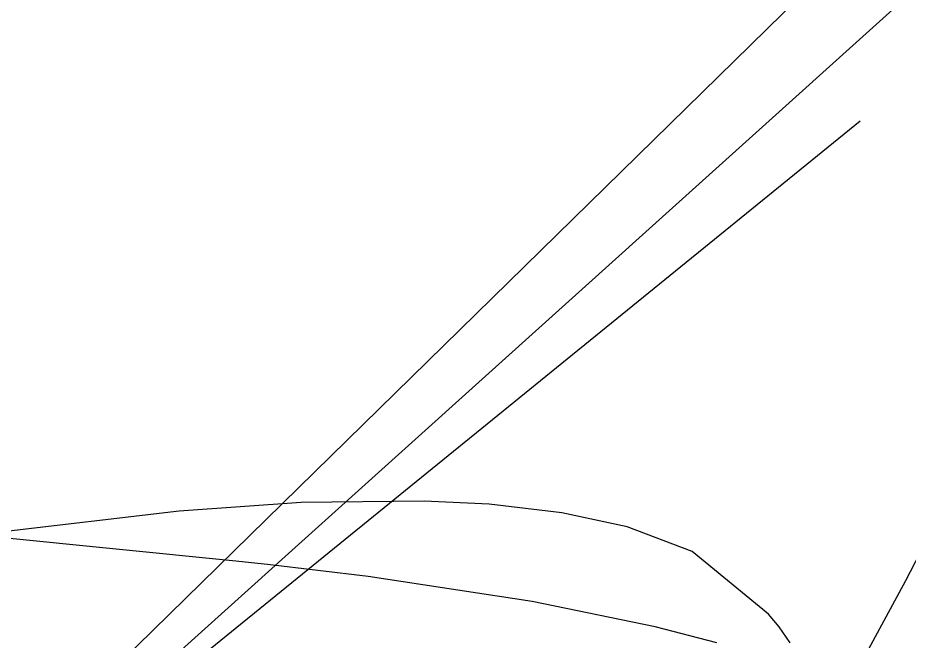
# Model space of a CAD drawing. Header units: metres. Extents: x -307 to 280, y -97 to 158.
# Drawn here: x -2.106 to 2.113, y 5.139 to 8.088 of the extents above; entities that cross this region are included whole.
import ezdxf

# ---------------------------------------------------------------- set-up
doc = ezdxf.new("R2010")
doc.units = ezdxf.units.M

msp = doc.modelspace()

# ---------------------------------------------------------------- linework, layer by layer
for p, q in [((-3.3428, 3.3535, -1291.3435), (5.1735, 11.6905, -1285.7715)), ((-4.4371, 2.3036, -1291.4222), (2.107, 8.193, -1286.9332)), ((-2.5513, 4.0023, -1288.6948), (1.8816, 7.6014, -1285.5386)), ((2.0974, 5.4261, -1340.9236), (2.3527, 5.9222, -1340.8562)), ((-0.7649, 5.795, -1343.8384), (-1.3418, 5.7542, -1343.3837)), ((-0.1823, 5.8005, -1344.3446), (-0.7649, 5.795, -1343.8384)), ((0.1243, 5.7863, -1344.632), (-0.1823, 5.8005, -1344.3446)), ((0.4685, 5.7461, -1344.9818), (0.1243, 5.7863, -1344.632)), ((-1.3418, 5.7542, -1343.3837), (-2.2792, 5.6432, -1342.7104)), ((0.7776, 5.6794, -1345.3279), (0.4685, 5.7461, -1344.9818)), ((1.0862, 5.5636, -1345.7202), (0.7776, 5.6794, -1345.3279)), ((-1.0903, 5.5188, -1335.0099), (-2.1927, 5.6299, -1333.9044)), ((1.4465, 5.2671, -1346.3125), (1.0862, 5.5636, -1345.7202)), ((-0.9237, 5.5008, -1335.1857), (-1.0903, 5.5188, -1335.0099)), ((-0.4473, 5.4441, -1335.7177), (-0.9237, 5.5008, -1335.1857)), ((0.3289, 5.3261, -1336.6947), (-0.4473, 5.4441, -1335.7177)), ((1.9425, 5.1399, -1341.0137), (2.0974, 5.4261, -1340.9236)), ((0.9106, 5.2061, -1337.5359), (0.3289, 5.3261, -1336.6947)), ((1.4973, 5.2074, -1346.41), (1.4465, 5.2671, -1346.3125)), ((1.2026, 5.1311, -1338.0035), (0.9106, 5.2061, -1337.5359)), ((1.5501, 5.1307, -1346.5225), (1.4973, 5.2074, -1346.41)), ((1.8316, 4.9397, -1341.0994), (1.9425, 5.1399, -1341.0137))]:
    msp.add_line(p, q)

doc.saveas('drawing.dxf')
